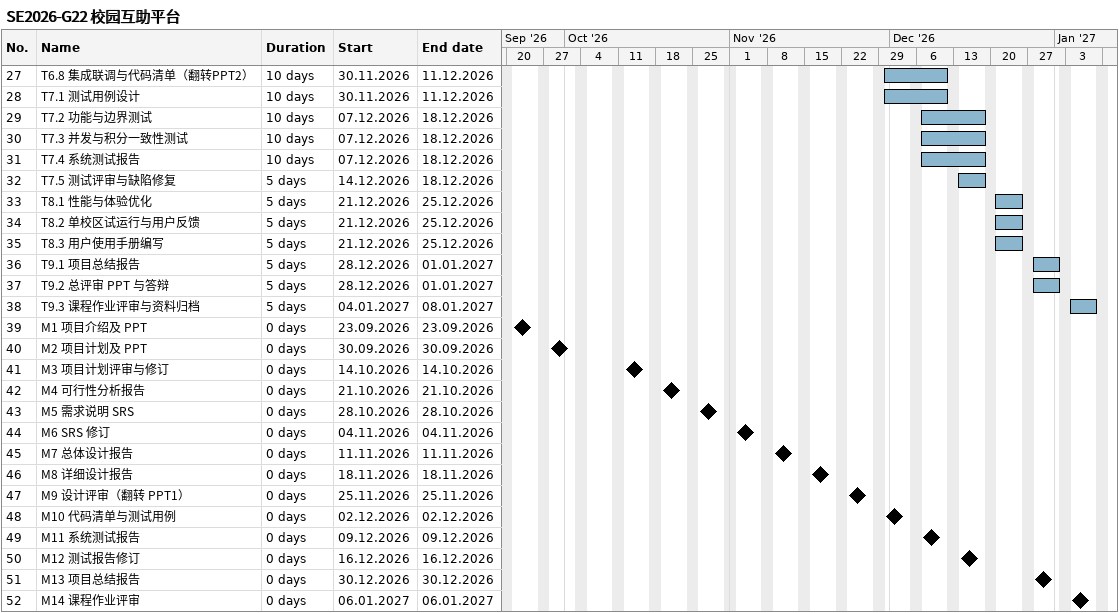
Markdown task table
SE2026-G22 校园互助平台

| ID | Task | Duration | Start | Finish |
|---|---|---|---|---|
| 27 | T6.8 集成联调与代码清单（翻转PPT2） | 10d | 2026-11-30 | 2026-12-11 |
| 28 | T7.1 测试用例设计 | 10d | 2026-11-30 | 2026-12-11 |
| 29 | T7.2 功能与边界测试 | 10d | 2026-12-07 | 2026-12-18 |
| 30 | T7.3 并发与积分一致性测试 | 10d | 2026-12-07 | 2026-12-18 |
| 31 | T7.4 系统测试报告 | 10d | 2026-12-07 | 2026-12-18 |
| 32 | T7.5 测试评审与缺陷修复 | 5d | 2026-12-14 | 2026-12-18 |
| 33 | T8.1 性能与体验优化 | 5d | 2026-12-21 | 2026-12-25 |
| 34 | T8.2 单校区试运行与用户反馈 | 5d | 2026-12-21 | 2026-12-25 |
| 35 | T8.3 用户使用手册编写 | 5d | 2026-12-21 | 2026-12-25 |
| 36 | T9.1 项目总结报告 | 5d | 2026-12-28 | 2027-01-01 |
| 37 | T9.2 总评审 PPT 与答辩 | 5d | 2026-12-28 | 2027-01-01 |
| 38 | T9.3 课程作业评审与资料归档 | 5d | 2027-01-04 | 2027-01-08 |
| 39 | M1 项目介绍及 PPT | 0d | 2026-09-23 | 2026-09-23 |
| 40 | M2 项目计划及 PPT | 0d | 2026-09-30 | 2026-09-30 |
| 41 | M3 项目计划评审与修订 | 0d | 2026-10-14 | 2026-10-14 |
| 42 | M4 可行性分析报告 | 0d | 2026-10-21 | 2026-10-21 |
| 43 | M5 需求说明 SRS | 0d | 2026-10-28 | 2026-10-28 |
| 44 | M6 SRS 修订 | 0d | 2026-11-04 | 2026-11-04 |
| 45 | M7 总体设计报告 | 0d | 2026-11-11 | 2026-11-11 |
| 46 | M8 详细设计报告 | 0d | 2026-11-18 | 2026-11-18 |
| 47 | M9 设计评审（翻转 PPT1） | 0d | 2026-11-25 | 2026-11-25 |
| 48 | M10 代码清单与测试用例 | 0d | 2026-12-02 | 2026-12-02 |
| 49 | M11 系统测试报告 | 0d | 2026-12-09 | 2026-12-09 |
| 50 | M12 测试报告修订 | 0d | 2026-12-16 | 2026-12-16 |
| 51 | M13 项目总结报告 | 0d | 2026-12-30 | 2026-12-30 |
| 52 | M14 课程作业评审 | 0d | 2027-01-06 | 2027-01-06 |
